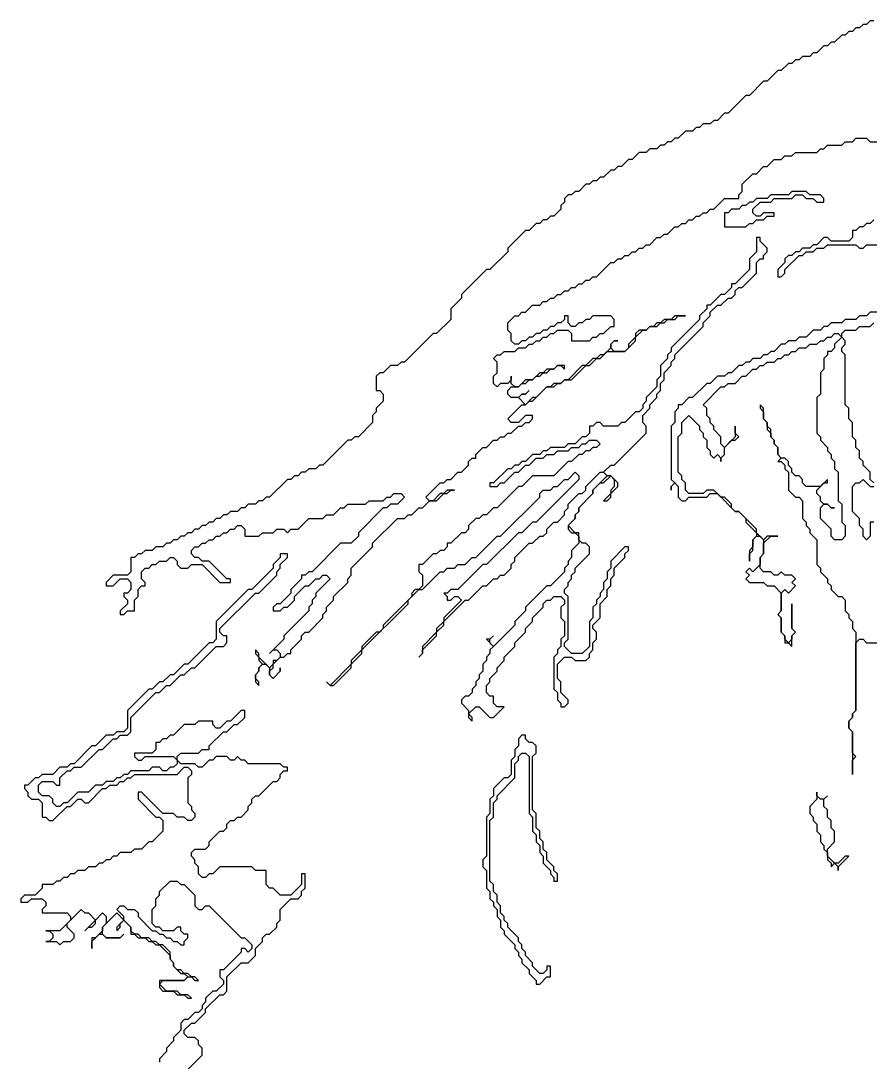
# Model space of a CAD drawing. Header units: metres. Extents: x 0 to 100, y 0 to 128.
# Drawn here: x 31.78 to 37.75, y 118.48 to 125.8 of the extents above; entities that cross this region are included whole.
import ezdxf

# ---------------------------------------------------------------- set-up
doc = ezdxf.new("R2010")
doc.units = ezdxf.units.M

msp = doc.modelspace()

# ---------------------------------------------------------------- linework, layer by layer
for points in [[(37.775, 125.8), (37.75, 125.8), (37.725, 125.775), (37.7, 125.775), (37.675, 125.75), (37.65, 125.75), (37.625, 125.725), (37.6, 125.725), (37.575, 125.7), (37.55, 125.7), (37.5, 125.65), (37.475, 125.65), (37.45, 125.625), (37.425, 125.625), (37.375, 125.575), (37.35, 125.575), (37.325, 125.55), (37.275, 125.55), (37.25, 125.525), (37.225, 125.525), (37.2, 125.5), (37.175, 125.5), (37.125, 125.45), (37.1, 125.45), (37.025, 125.375), (37, 125.375), (36.9, 125.275), (36.875, 125.275), (36.75, 125.15), (36.725, 125.15), (36.675, 125.1), (36.65, 125.1), (36.625, 125.075), (36.575, 125.075), (36.55, 125.05), (36.525, 125.05), (36.5, 125.025), (36.45, 125.025), (36.4, 124.975), (36.375, 124.975), (36.35, 124.95), (36.325, 124.95), (36.3, 124.925), (36.275, 124.925), (36.25, 124.9), (36.2, 124.9), (36.175, 124.875), (36.125, 124.875), (36.075, 124.825), (36.05, 124.825), (36, 124.775), (35.975, 124.775), (35.95, 124.75), (35.925, 124.75), (35.875, 124.7), (35.85, 124.7), (35.825, 124.675), (35.8, 124.675), (35.775, 124.65), (35.75, 124.65), (35.7, 124.6), (35.675, 124.6), (35.65, 124.575), (35.625, 124.575), (35.6, 124.55), (35.6, 124.525), (35.575, 124.5), (35.575, 124.475), (35.525, 124.425), (35.5, 124.425), (35.475, 124.4), (35.45, 124.4), (35.425, 124.375), (35.4, 124.375), (35.35, 124.325), (35.325, 124.325), (35.2, 124.2), (35.2, 124.175), (35.075, 124.05), (35.05, 124.05), (34.875, 123.875), (34.875, 123.85), (34.8, 123.775), (34.8, 123.7), (34.7, 123.6), (34.675, 123.6), (34.475, 123.4), (34.45, 123.4), (34.425, 123.375), (34.375, 123.375), (34.325, 123.325), (34.3, 123.325), (34.275, 123.3), (34.275, 123.2), (34.3, 123.2), (34.325, 123.175), (34.325, 123.125), (34.275, 123.075), (34.275, 123.05), (34.25, 123.025), (34.25, 122.975), (34.15, 122.875), (34.125, 122.875), (34.1, 122.85), (34.075, 122.85), (33.9, 122.675), (33.875, 122.675), (33.85, 122.65), (33.8, 122.65), (33.775, 122.625), (33.75, 122.625), (33.725, 122.6), (33.7, 122.6), (33.675, 122.575), (33.65, 122.575), (33.525, 122.45), (33.5, 122.45), (33.475, 122.425), (33.45, 122.425), (33.425, 122.4), (33.375, 122.4), (33.35, 122.375), (33.325, 122.375), (33.3, 122.35), (33.25, 122.35), (33.225, 122.325), (33.2, 122.325), (33.175, 122.3), (33.15, 122.3), (33.125, 122.275), (33.1, 122.275), (33.075, 122.25), (33.05, 122.25), (33.025, 122.225), (33, 122.225), (32.975, 122.2), (32.95, 122.2), (32.925, 122.175), (32.9, 122.175), (32.875, 122.15), (32.85, 122.15), (32.825, 122.125), (32.8, 122.125), (32.775, 122.1), (32.725, 122.1), (32.7, 122.075), (32.65, 122.075), (32.625, 122.05), (32.6, 122.05), (32.575, 122.025), (32.55, 122.025), (32.55, 121.925), (32.525, 121.9), (32.425, 121.9), (32.375, 121.85), (32.375, 121.825), (32.425, 121.825), (32.475, 121.875), (32.525, 121.875), (32.55, 121.85), (32.55, 121.8), (32.525, 121.775), (32.5, 121.775), (32.5, 121.75), (32.525, 121.725), (32.525, 121.7), (32.475, 121.65), (32.475, 121.625), (32.5, 121.625), (32.525, 121.65), (32.575, 121.65), (32.575, 121.725), (32.6, 121.75), (32.6, 121.8), (32.625, 121.825), (32.65, 121.825), (32.65, 121.85), (32.625, 121.875), (32.625, 121.925), (32.65, 121.95), (32.675, 121.95), (32.7, 121.975), (32.725, 121.975), (32.75, 122), (32.8, 122), (32.825, 122.025), (32.85, 122.025), (32.875, 122), (32.875, 121.975), (32.9, 121.95), (32.95, 121.95), (32.975, 121.975), (33.05, 121.975), (33.175, 121.85), (33.25, 121.85), (33.25, 121.875), (33.225, 121.875), (33.1, 122), (33.05, 122), (33.025, 122.025), (33, 122.025), (32.975, 122.05), (32.975, 122.075), (33, 122.1), (33.025, 122.1), (33.05, 122.125), (33.075, 122.125), (33.1, 122.15), (33.125, 122.15), (33.15, 122.175), (33.175, 122.175), (33.2, 122.2), (33.225, 122.2), (33.25, 122.225), (33.275, 122.225), (33.3, 122.25), (33.325, 122.25), (33.35, 122.225), (33.35, 122.175), (33.45, 122.175), (33.475, 122.2), (33.55, 122.2), (33.575, 122.225), (33.625, 122.225), (33.65, 122.2), (33.675, 122.225), (33.725, 122.225), (33.8, 122.3), (33.9, 122.3), (33.925, 122.325), (33.975, 122.325), (34.025, 122.375), (34.05, 122.375), (34.075, 122.4), (34.2, 122.4), (34.225, 122.425), (34.325, 122.425), (34.35, 122.45), (34.375, 122.45), (34.4, 122.475), (34.45, 122.475), (34.475, 122.45), (34.425, 122.4), (34.375, 122.4), (34.35, 122.375), (34.325, 122.375), (34.15, 122.2), (34.15, 122.175), (34.1, 122.125), (34.025, 122.125), (33.825, 121.925), (33.8, 121.925), (33.775, 121.9), (33.75, 121.9), (33.75, 121.875), (33.675, 121.8), (33.675, 121.775), (33.6, 121.7), (33.575, 121.7), (33.55, 121.675), (33.55, 121.65), (33.6, 121.65), (33.625, 121.675), (33.65, 121.675), (33.7, 121.725), (33.7, 121.75), (33.775, 121.825), (33.8, 121.825), (33.85, 121.875), (33.875, 121.875), (33.9, 121.9), (33.925, 121.9), (33.95, 121.875), (33.85, 121.775), (33.85, 121.75), (33.825, 121.725), (33.825, 121.7), (33.8, 121.675), (33.8, 121.65), (33.625, 121.475), (33.625, 121.45), (33.525, 121.35), (33.55, 121.375), (33.575, 121.375), (33.6, 121.35), (33.6, 121.325), (33.575, 121.3), (33.55, 121.3), (33.55, 121.275), (33.525, 121.25), (33.45, 121.325), (33.45, 121.35), (33.425, 121.375), (33.425, 121.35), (33.45, 121.325), (33.45, 121.3), (33.475, 121.275), (33.45, 121.25), (33.45, 121.225), (33.425, 121.2), (33.425, 121.15), (33.45, 121.125), (33.45, 121.15), (33.425, 121.175), (33.425, 121.2), (33.45, 121.225), (33.45, 121.25), (33.475, 121.275), (33.5, 121.275), (33.525, 121.25), (33.525, 121.2), (33.55, 121.175), (33.6, 121.225), (33.6, 121.25), (33.6, 121.225), (33.55, 121.175), (33.525, 121.2), (33.525, 121.225), (33.55, 121.25), (33.55, 121.275), (33.6, 121.325), (33.625, 121.325), (33.65, 121.35), (33.675, 121.35), (33.675, 121.375), (33.75, 121.45), (33.75, 121.475), (33.775, 121.5), (33.8, 121.5), (33.9, 121.6), (33.9, 121.625), (33.925, 121.65), (33.925, 121.675), (33.975, 121.725), (33.975, 121.75), (34.075, 121.85), (34.075, 121.875), (34.1, 121.9), (34.1, 121.95), (34.25, 122.1), (34.25, 122.125), (34.425, 122.3), (34.475, 122.3), (34.5, 122.325), (34.525, 122.325), (34.575, 122.375), (34.6, 122.375), (34.65, 122.425), (34.7, 122.425), (34.75, 122.475), (34.775, 122.475), (34.8, 122.5), (34.825, 122.5), (34.775, 122.5), (34.75, 122.475), (34.725, 122.475), (34.675, 122.425), (34.65, 122.425), (34.625, 122.45), (34.725, 122.55), (34.75, 122.55), (34.775, 122.575), (34.8, 122.575), (34.85, 122.625), (34.875, 122.625), (34.925, 122.675), (34.925, 122.7), (34.95, 122.725), (34.975, 122.725), (34.975, 122.75), (35.025, 122.8), (35.05, 122.8), (35.1, 122.85), (35.125, 122.85), (35.15, 122.875), (35.175, 122.875), (35.2, 122.9), (35.225, 122.9), (35.275, 122.95), (35.3, 122.95), (35.325, 122.975), (35.35, 122.975), (35.375, 123), (35.375, 123.025), (35.325, 123.025), (35.275, 122.975), (35.225, 122.975), (35.2, 123), (35.3, 123.1), (35.325, 123.1), (35.35, 123.125), (35.375, 123.125), (35.475, 123.225), (35.525, 123.225), (35.55, 123.25), (35.575, 123.25), (35.6, 123.275), (35.65, 123.275), (35.75, 123.375), (35.775, 123.375), (35.825, 123.425), (35.85, 123.425), (35.9, 123.475), (36.025, 123.475), (36.1, 123.55), (36.1, 123.575), (36.15, 123.625), (36.175, 123.625), (36.2, 123.65), (36.25, 123.65), (36.275, 123.675), (36.3, 123.675), (36.325, 123.7), (36.375, 123.7), (36.4, 123.725), (36.45, 123.725), (36.375, 123.725), (36.35, 123.7), (36.3, 123.7), (36.275, 123.675), (36.25, 123.675), (36.225, 123.65), (36.2, 123.65), (36.175, 123.625), (36.125, 123.625), (36.1, 123.6), (36.1, 123.575), (36.05, 123.525), (36.05, 123.5), (36.025, 123.475), (35.95, 123.475), (35.925, 123.5), (35.925, 123.525), (35.95, 123.55), (35.975, 123.55), (35.95, 123.55), (35.925, 123.525), (35.925, 123.5), (35.875, 123.45), (35.85, 123.45), (35.825, 123.425), (35.8, 123.425), (35.75, 123.375), (35.725, 123.375), (35.625, 123.275), (35.6, 123.275), (35.575, 123.25), (35.525, 123.25), (35.5, 123.225), (35.475, 123.225), (35.4, 123.15), (35.375, 123.15), (35.325, 123.1), (35.275, 123.15), (35.3, 123.175), (35.325, 123.175), (35.35, 123.2), (35.325, 123.175), (35.3, 123.175), (35.275, 123.15), (35.225, 123.15), (35.2, 123.175), (35.2, 123.2), (35.225, 123.225), (35.275, 123.225), (35.3, 123.25), (35.325, 123.25), (35.35, 123.275), (35.375, 123.275), (35.4, 123.3), (35.425, 123.3), (35.45, 123.325), (35.475, 123.325), (35.5, 123.35), (35.525, 123.35), (35.55, 123.375), (35.575, 123.375), (35.6, 123.35), (35.6, 123.375), (35.55, 123.375), (35.525, 123.35), (35.475, 123.35), (35.45, 123.325), (35.425, 123.325), (35.375, 123.275), (35.325, 123.275), (35.275, 123.225), (35.25, 123.225), (35.225, 123.25), (35.225, 123.3), (35.225, 123.275), (35.2, 123.25), (35.15, 123.25), (35.125, 123.225), (35.1, 123.25), (35.1, 123.3), (35.125, 123.325), (35.125, 123.4), (35.1, 123.425), (35.125, 123.45), (35.15, 123.45), (35.175, 123.475), (35.25, 123.475), (35.275, 123.5), (35.325, 123.5), (35.35, 123.525), (35.375, 123.525), (35.4, 123.55), (35.425, 123.55), (35.45, 123.575), (35.475, 123.575), (35.5, 123.6), (35.525, 123.6), (35.55, 123.625), (35.625, 123.625), (35.65, 123.6), (35.65, 123.55), (35.775, 123.55), (35.8, 123.575), (35.825, 123.575), (35.85, 123.6), (35.875, 123.6), (35.925, 123.65), (35.95, 123.65), (35.95, 123.7), (35.925, 123.725), (35.8, 123.725), (35.775, 123.7), (35.75, 123.7), (35.725, 123.675), (35.7, 123.675), (35.675, 123.65), (35.65, 123.65), (35.625, 123.675), (35.625, 123.725), (35.6, 123.725), (35.6, 123.7), (35.575, 123.675), (35.55, 123.675), (35.525, 123.65), (35.5, 123.65), (35.475, 123.625), (35.45, 123.625), (35.425, 123.6), (35.4, 123.6), (35.375, 123.575), (35.35, 123.575), (35.325, 123.55), (35.3, 123.55), (35.275, 123.525), (35.25, 123.525), (35.225, 123.55), (35.225, 123.6), (35.2, 123.625), (35.2, 123.675), (35.25, 123.725), (35.275, 123.725), (35.3, 123.75), (35.325, 123.75), (35.375, 123.8), (35.425, 123.8), (35.45, 123.825), (35.475, 123.825), (35.5, 123.85), (35.525, 123.85), (35.55, 123.875), (35.575, 123.875), (35.6, 123.9), (35.625, 123.9), (35.65, 123.925), (35.675, 123.925), (35.7, 123.95), (35.725, 123.95), (35.75, 123.975), (35.775, 123.975), (35.8, 124), (35.825, 124), (35.925, 124.1), (35.95, 124.1), (35.975, 124.125), (36, 124.125), (36.025, 124.15), (36.05, 124.15), (36.075, 124.175), (36.1, 124.175), (36.125, 124.2), (36.15, 124.2), (36.175, 124.225), (36.2, 124.225), (36.25, 124.275), (36.275, 124.275), (36.3, 124.3), (36.325, 124.3), (36.375, 124.35), (36.4, 124.35), (36.425, 124.375), (36.45, 124.375), (36.475, 124.4), (36.5, 124.4), (36.525, 124.425), (36.55, 124.425), (36.575, 124.45), (36.6, 124.45), (36.625, 124.475), (36.65, 124.475), (36.725, 124.55), (36.825, 124.55), (36.825, 124.575), (36.85, 124.6), (36.85, 124.65), (36.925, 124.725), (36.95, 124.725), (37, 124.775), (37.025, 124.775), (37.075, 124.825), (37.125, 124.825), (37.15, 124.85), (37.2, 124.85), (37.225, 124.875), (37.375, 124.875), (37.4, 124.9), (37.425, 124.9), (37.45, 124.925), (37.55, 124.925), (37.575, 124.95), (37.625, 124.95), (37.65, 124.975), (37.725, 124.975), (37.75, 124.95), (37.825, 124.95)], [(37.775, 124.4), (37.75, 124.375), (37.725, 124.375), (37.7, 124.35), (37.675, 124.35), (37.65, 124.325), (37.625, 124.325), (37.625, 124.275), (37.6, 124.25), (37.475, 124.25), (37.45, 124.275), (37.425, 124.275), (37.375, 124.225), (37.35, 124.225), (37.325, 124.2), (37.275, 124.2), (37.25, 124.175), (37.225, 124.175), (37.2, 124.15), (37.175, 124.15), (37.15, 124.125), (37.15, 124.1), (37.1, 124.05), (37.1, 124), (37.125, 124), (37.15, 124.025), (37.15, 124.05), (37.25, 124.15), (37.275, 124.15), (37.3, 124.175), (37.35, 124.175), (37.375, 124.2), (37.425, 124.2), (37.45, 124.225), (37.65, 124.225), (37.675, 124.2), (37.7, 124.2), (37.725, 124.225), (37.875, 124.225)], [(37.925, 123.75), (37.75, 123.75), (37.725, 123.725), (37.675, 123.725), (37.65, 123.7), (37.575, 123.7), (37.55, 123.675), (37.475, 123.675), (37.45, 123.65), (37.425, 123.65), (37.4, 123.625), (37.35, 123.625), (37.3, 123.575), (37.25, 123.575), (37.225, 123.55), (37.175, 123.55), (37.15, 123.525), (37.125, 123.525), (37.075, 123.475), (37.05, 123.475), (37.025, 123.45), (37, 123.45), (36.975, 123.425), (36.925, 123.425), (36.9, 123.4), (36.875, 123.4), (36.85, 123.375), (36.825, 123.375), (36.775, 123.325), (36.75, 123.325), (36.725, 123.3), (36.675, 123.3), (36.625, 123.25), (36.6, 123.25), (36.5, 123.15), (36.475, 123.15), (36.425, 123.1), (36.4, 123.1), (36.4, 123.075), (36.375, 123.05), (36.375, 122.975), (36.35, 122.95), (36.35, 122.575), (36.375, 122.55), (36.35, 122.525), (36.35, 122.5), (36.35, 122.525), (36.375, 122.55), (36.4, 122.525), (36.4, 122.45), (36.425, 122.425), (36.45, 122.425), (36.475, 122.45), (36.6, 122.45), (36.625, 122.475), (36.675, 122.475), (36.8, 122.35), (36.825, 122.35), (36.875, 122.3), (36.875, 122.275), (36.95, 122.2), (36.95, 122.175), (36.925, 122.15), (36.925, 122.1), (36.9, 122.075), (36.9, 122), (36.9, 122.05), (36.925, 122.075), (36.925, 122.15), (36.95, 122.175), (36.975, 122.175), (37, 122.15), (37, 122.05), (36.975, 122.025), (36.975, 121.975), (36.925, 121.925), (36.9, 121.95), (36.875, 121.925), (36.9, 121.9), (36.875, 121.875), (36.9, 121.85), (37, 121.85), (37.025, 121.825), (37.075, 121.825), (37.125, 121.775), (37.125, 121.65), (37.1, 121.625), (37.125, 121.6), (37.125, 121.5), (37.15, 121.475), (37.15, 121.425), (37.175, 121.425), (37.2, 121.4), (37.2, 121.475), (37.225, 121.5), (37.2, 121.525), (37.2, 121.7), (37.2, 121.525), (37.225, 121.5), (37.2, 121.475), (37.2, 121.45), (37.175, 121.425), (37.15, 121.45), (37.15, 121.475), (37.125, 121.5), (37.125, 121.6), (37.1, 121.625), (37.125, 121.65), (37.125, 121.775), (37.15, 121.8), (37.175, 121.775), (37.225, 121.825), (37.2, 121.85), (37.225, 121.875), (37.2, 121.9), (37.15, 121.9), (37.125, 121.925), (37.1, 121.9), (37.075, 121.9), (37.05, 121.925), (37, 121.925), (36.975, 121.95), (36.975, 122.025), (37, 122.05), (37, 122.125), (37.05, 122.175), (37.1, 122.175), (37.025, 122.175), (37, 122.15), (36.95, 122.2), (36.95, 122.225), (36.825, 122.35), (36.8, 122.35), (36.775, 122.375), (36.775, 122.4), (36.725, 122.45), (36.7, 122.45), (36.65, 122.5), (36.6, 122.5), (36.575, 122.475), (36.475, 122.475), (36.45, 122.5), (36.45, 122.55), (36.425, 122.575), (36.425, 122.6), (36.4, 122.625), (36.4, 122.875), (36.425, 122.9), (36.425, 122.975), (36.475, 123.025), (36.55, 122.95), (36.55, 122.925), (36.575, 122.9), (36.575, 122.875), (36.6, 122.85), (36.6, 122.8), (36.625, 122.775), (36.625, 122.75), (36.65, 122.725), (36.675, 122.75), (36.7, 122.725), (36.7, 122.7), (36.7, 122.725), (36.725, 122.75), (36.725, 122.8), (36.775, 122.85), (36.8, 122.85), (36.825, 122.875), (36.8, 122.9), (36.8, 122.95), (36.8, 122.875), (36.725, 122.8), (36.7, 122.825), (36.7, 122.875), (36.65, 122.925), (36.65, 122.95), (36.625, 122.975), (36.625, 123), (36.6, 123.025), (36.6, 123.075), (36.575, 123.1), (36.7, 123.225), (36.725, 123.225), (36.75, 123.25), (36.8, 123.25), (36.85, 123.3), (36.875, 123.3), (36.925, 123.35), (36.95, 123.35), (36.975, 123.375), (37, 123.375), (37.025, 123.4), (37.075, 123.4), (37.1, 123.425), (37.125, 123.425), (37.15, 123.45), (37.175, 123.45), (37.2, 123.475), (37.225, 123.475), (37.25, 123.5), (37.3, 123.5), (37.325, 123.525), (37.375, 123.525), (37.4, 123.55), (37.425, 123.55), (37.45, 123.575), (37.475, 123.575), (37.5, 123.6), (37.525, 123.6), (37.55, 123.575), (37.5, 123.525), (37.5, 123.5), (37.475, 123.475), (37.45, 123.475), (37.45, 123.45), (37.425, 123.425), (37.425, 123.35), (37.4, 123.325), (37.4, 123.175), (37.375, 123.15), (37.375, 122.9), (37.4, 122.875), (37.4, 122.85), (37.45, 122.8), (37.45, 122.775), (37.475, 122.75), (37.475, 122.725), (37.5, 122.7), (37.5, 122.65), (37.525, 122.625), (37.525, 122.425), (37.55, 122.4), (37.55, 122.275), (37.575, 122.25), (37.575, 122.175), (37.55, 122.15), (37.5, 122.15), (37.475, 122.175), (37.475, 122.225), (37.4, 122.3), (37.4, 122.375), (37.425, 122.4), (37.45, 122.4), (37.475, 122.375), (37.5, 122.375), (37.475, 122.375), (37.45, 122.4), (37.425, 122.4), (37.4, 122.425), (37.4, 122.45), (37.375, 122.475), (37.375, 122.5), (37.425, 122.55), (37.45, 122.55), (37.45, 122.575), (37.4, 122.525), (37.3, 122.525), (37.275, 122.55), (37.275, 122.575), (37.25, 122.6), (37.225, 122.6), (37.2, 122.625), (37.2, 122.65), (37.175, 122.675), (37.175, 122.7), (37.15, 122.725), (37.125, 122.725), (37.1, 122.75), (37.1, 122.8), (37.075, 122.825), (37.075, 122.85), (37.05, 122.875), (37.05, 122.925), (37.025, 122.95), (37.025, 122.975), (37, 123), (37, 123.075), (36.975, 123.1), (36.975, 123.075), (37, 123.05), (37, 123), (37.025, 122.975), (37.025, 122.925), (37.05, 122.9), (37.05, 122.875), (37.075, 122.85), (37.075, 122.825), (37.1, 122.8), (37.1, 122.75), (37.125, 122.725), (37.1, 122.7), (37.125, 122.7), (37.15, 122.675), (37.15, 122.65), (37.175, 122.625), (37.175, 122.5), (37.225, 122.45), (37.25, 122.45), (37.275, 122.425), (37.275, 122.3), (37.3, 122.275), (37.3, 122.25), (37.325, 122.225), (37.325, 122.2), (37.375, 122.15), (37.375, 121.975), (37.4, 121.95), (37.4, 121.925), (37.45, 121.875), (37.45, 121.85), (37.475, 121.825), (37.475, 121.8), (37.525, 121.75), (37.55, 121.75), (37.575, 121.725), (37.575, 121.65), (37.6, 121.625), (37.6, 121.6), (37.625, 121.575), (37.625, 121.525), (37.65, 121.5), (37.65, 120.95), (37.625, 120.925), (37.625, 120.9), (37.6, 120.875), (37.6, 120.825), (37.625, 120.8), (37.625, 120.5), (37.625, 120.6), (37.65, 120.625), (37.625, 120.65), (37.625, 120.8), (37.6, 120.825), (37.6, 120.875), (37.625, 120.9), (37.625, 120.925), (37.65, 120.95), (37.65, 121.425), (37.675, 121.45), (37.7, 121.45), (37.725, 121.425), (37.875, 121.425)], [(37.775, 122.55), (37.75, 122.575), (37.75, 122.625), (37.7, 122.675), (37.7, 122.7), (37.675, 122.725), (37.675, 122.775), (37.65, 122.8), (37.65, 122.85), (37.625, 122.875), (37.625, 122.975), (37.6, 123), (37.6, 123.075), (37.575, 123.1), (37.575, 123.45), (37.55, 123.475), (37.55, 123.5), (37.575, 123.525), (37.575, 123.55), (37.55, 123.575), (37.55, 123.6), (37.575, 123.625), (37.65, 123.625), (37.675, 123.65), (37.75, 123.65), (37.775, 123.675)], [(37.775, 122.275), (37.75, 122.275), (37.75, 122.175), (37.725, 122.15), (37.7, 122.175), (37.7, 122.225), (37.675, 122.25), (37.675, 122.3), (37.625, 122.35), (37.625, 122.525), (37.65, 122.55), (37.675, 122.55), (37.7, 122.575), (37.75, 122.525), (37.775, 122.525)], [(32.95, 118.425), (33.05, 118.525), (33.05, 118.575), (33.025, 118.6), (33.025, 118.625), (33, 118.65), (32.95, 118.65), (32.925, 118.675), (32.925, 118.7), (32.975, 118.75), (33, 118.75), (33.075, 118.825), (33.075, 118.85), (33.175, 118.95), (33.2, 118.95), (33.225, 118.975), (33.225, 119.075), (33.325, 119.175), (33.375, 119.175), (33.425, 119.225), (33.425, 119.275), (33.475, 119.325), (33.475, 119.35), (33.5, 119.375), (33.525, 119.375), (33.575, 119.425), (33.575, 119.45), (33.6, 119.475), (33.6, 119.55), (33.675, 119.625), (33.725, 119.625), (33.75, 119.65), (33.75, 119.675), (33.775, 119.7), (33.775, 119.8), (33.75, 119.8), (33.75, 119.725), (33.675, 119.65), (33.6, 119.65), (33.55, 119.7), (33.525, 119.7), (33.5, 119.725), (33.5, 119.825), (33.425, 119.825), (33.4, 119.85), (33.175, 119.85), (33.125, 119.8), (33.1, 119.8), (33.075, 119.775), (33.05, 119.775), (33.025, 119.8), (33.025, 119.85), (33, 119.875), (33, 119.9), (32.975, 119.925), (32.975, 119.95), (33, 119.975), (33.075, 119.975), (33.1, 120), (33.1, 120.025), (33.175, 120.1), (33.2, 120.1), (33.225, 120.125), (33.225, 120.15), (33.25, 120.175), (33.275, 120.175), (33.3, 120.2), (33.325, 120.2), (33.375, 120.25), (33.375, 120.275), (33.4, 120.3), (33.4, 120.325), (33.425, 120.35), (33.45, 120.35), (33.55, 120.45), (33.575, 120.45), (33.6, 120.475), (33.6, 120.5), (33.625, 120.525), (33.65, 120.525), (33.65, 120.55), (33.625, 120.55), (33.6, 120.575), (33.375, 120.575), (33.35, 120.6), (33.325, 120.6), (33.3, 120.625), (33.275, 120.6), (33.25, 120.6), (33.225, 120.625), (33.15, 120.625), (33.125, 120.6), (33.1, 120.6), (33.05, 120.55), (33.025, 120.55), (33, 120.575), (32.9, 120.575), (32.875, 120.6), (32.875, 120.625), (32.9, 120.65), (33.025, 120.65), (33.05, 120.675), (33.1, 120.675), (33.1, 120.7), (33.2, 120.8), (33.225, 120.8), (33.275, 120.85), (33.3, 120.85), (33.35, 120.9), (33.35, 120.95), (33.325, 120.95), (33.25, 120.875), (33.225, 120.875), (33.175, 120.825), (33.15, 120.825), (33.125, 120.85), (33.125, 120.875), (33.025, 120.875), (33, 120.85), (32.925, 120.85), (32.85, 120.775), (32.825, 120.775), (32.8, 120.75), (32.775, 120.75), (32.75, 120.725), (32.725, 120.725), (32.725, 120.675), (32.7, 120.65), (32.575, 120.65), (32.575, 120.625), (32.6, 120.6), (32.625, 120.6), (32.65, 120.625), (32.85, 120.625), (32.875, 120.6), (32.875, 120.575), (32.85, 120.55), (32.825, 120.55), (32.8, 120.525), (32.775, 120.525), (32.75, 120.55), (32.7, 120.55), (32.675, 120.525), (32.55, 120.525), (32.525, 120.5), (32.5, 120.5), (32.475, 120.475), (32.45, 120.475), (32.425, 120.45), (32.375, 120.45), (32.35, 120.425), (32.3, 120.425), (32.25, 120.375), (32.175, 120.375), (32.1, 120.3), (32.075, 120.3), (32.05, 120.275), (32.025, 120.275), (32, 120.3), (32, 120.325), (31.975, 120.35), (31.925, 120.35), (31.9, 120.375), (31.9, 120.425), (31.925, 120.45), (32, 120.45), (32.025, 120.425), (32.05, 120.425), (32.05, 120.475), (32.1, 120.525), (32.125, 120.525), (32.15, 120.55), (32.2, 120.55), (32.325, 120.675), (32.35, 120.675), (32.425, 120.75), (32.45, 120.75), (32.475, 120.775), (32.525, 120.775), (32.55, 120.8), (32.55, 120.9), (32.725, 121.075), (32.75, 121.075), (32.8, 121.125), (32.825, 121.125), (32.9, 121.2), (32.925, 121.2), (32.975, 121.25), (33, 121.25), (33.15, 121.4), (33.2, 121.4), (33.225, 121.425), (33.225, 121.475), (33.2, 121.475), (33.175, 121.5), (33.175, 121.525), (33.425, 121.775), (33.45, 121.775), (33.575, 121.9), (33.575, 121.925), (33.6, 121.95), (33.6, 121.975), (33.65, 122.025), (33.65, 122.05), (33.6, 122.05), (33.6, 122.025), (33.55, 121.975), (33.55, 121.95), (33.4, 121.8), (33.375, 121.8), (33.15, 121.575), (33.15, 121.45), (33.125, 121.425), (33.1, 121.425), (32.95, 121.275), (32.925, 121.275), (32.85, 121.2), (32.825, 121.2), (32.775, 121.15), (32.75, 121.15), (32.7, 121.1), (32.675, 121.1), (32.525, 120.95), (32.525, 120.825), (32.5, 120.8), (32.45, 120.8), (32.425, 120.775), (32.375, 120.775), (32.3, 120.7), (32.275, 120.7), (32.15, 120.575), (32.125, 120.575), (32.1, 120.55), (32.05, 120.55), (32, 120.5), (31.925, 120.5), (31.9, 120.475), (31.875, 120.475), (31.825, 120.425), (31.8, 120.425), (31.8, 120.4), (31.825, 120.375), (31.825, 120.35), (31.85, 120.325), (31.9, 120.325), (31.925, 120.3), (31.925, 120.2), (31.95, 120.2), (31.975, 120.175), (32, 120.175), (32.1, 120.275), (32.125, 120.275), (32.175, 120.325), (32.2, 120.325), (32.225, 120.3), (32.25, 120.3), (32.35, 120.4), (32.375, 120.4), (32.4, 120.425), (32.45, 120.425), (32.475, 120.45), (32.5, 120.45), (32.525, 120.475), (32.55, 120.475), (32.575, 120.5), (32.875, 120.5), (32.925, 120.55), (32.95, 120.55), (32.975, 120.525), (32.975, 120.5), (32.95, 120.475), (32.95, 120.3), (32.975, 120.275), (32.975, 120.25), (33, 120.225), (33, 120.2), (32.975, 120.175), (32.95, 120.175), (32.925, 120.2), (32.875, 120.2), (32.85, 120.225), (32.775, 120.225), (32.625, 120.375), (32.6, 120.375), (32.6, 120.325), (32.725, 120.2), (32.75, 120.2), (32.775, 120.175), (32.775, 120.1), (32.7, 120.025), (32.675, 120.025), (32.625, 119.975), (32.575, 119.975), (32.55, 119.95), (32.475, 119.95), (32.45, 119.925), (32.425, 119.925), (32.4, 119.9), (32.375, 119.9), (32.35, 119.875), (32.325, 119.875), (32.3, 119.85), (32.25, 119.85), (32.225, 119.825), (32.175, 119.825), (32.15, 119.8), (32.125, 119.8), (32.1, 119.775), (32.075, 119.775), (32.05, 119.75), (32.025, 119.75), (32, 119.725), (31.925, 119.725), (31.925, 119.7), (31.875, 119.65), (31.8, 119.65), (31.775, 119.625), (31.775, 119.6), (31.825, 119.6), (31.85, 119.625), (31.925, 119.625), (31.95, 119.6), (31.95, 119.575), (31.925, 119.55), (31.925, 119.525), (32.1, 119.525), (32.125, 119.5), (32.125, 119.475), (32.05, 119.4), (31.95, 119.4), (31.975, 119.4), (32, 119.375), (32, 119.35), (31.975, 119.325), (31.95, 119.325), (32.025, 119.325), (32.05, 119.3), (32.075, 119.325), (32.125, 119.325), (32.15, 119.35), (32.15, 119.375), (32.1, 119.425), (32.1, 119.45), (32.2, 119.55), (32.225, 119.525), (32.25, 119.525), (32.3, 119.475), (32.225, 119.4), (32.25, 119.425), (32.275, 119.425), (32.3, 119.45), (32.3, 119.475), (32.35, 119.525), (32.375, 119.5), (32.375, 119.45), (32.35, 119.425), (32.35, 119.4), (32.3, 119.35), (32.275, 119.35), (32.275, 119.275), (32.275, 119.325), (32.325, 119.375), (32.35, 119.375), (32.375, 119.35), (32.475, 119.35), (32.5, 119.375), (32.475, 119.35), (32.375, 119.35), (32.35, 119.375), (32.35, 119.425), (32.45, 119.525), (32.5, 119.475), (32.45, 119.425), (32.45, 119.4), (32.475, 119.425), (32.475, 119.45), (32.5, 119.475), (32.55, 119.425), (32.55, 119.375), (32.575, 119.375), (32.6, 119.35), (32.65, 119.35), (32.675, 119.325), (32.7, 119.325), (32.725, 119.3), (32.75, 119.3), (32.825, 119.225), (32.825, 119.2), (32.85, 119.175), (32.85, 119.15), (32.9, 119.1), (32.925, 119.1), (32.95, 119.075), (32.925, 119.05), (32.75, 119.05), (32.75, 119), (32.775, 118.975), (32.85, 118.975), (32.875, 118.95), (32.925, 118.95), (32.95, 118.925), (32.975, 118.925), (32.95, 118.95), (32.9, 118.95), (32.875, 118.975), (32.8, 118.975), (32.75, 119.025), (32.775, 119.05), (32.925, 119.05), (32.95, 119.075), (32.975, 119.075), (33, 119.05), (33.025, 119.05), (33, 119.075), (32.975, 119.075), (32.95, 119.1), (32.925, 119.1), (32.9, 119.125), (32.875, 119.125), (32.85, 119.15), (32.85, 119.175), (32.825, 119.2), (32.825, 119.25), (32.775, 119.3), (32.75, 119.3), (32.725, 119.325), (32.7, 119.325), (32.675, 119.35), (32.625, 119.35), (32.6, 119.375), (32.575, 119.375), (32.55, 119.4), (32.55, 119.425), (32.5, 119.475), (32.5, 119.5), (32.45, 119.55), (32.475, 119.575), (32.5, 119.575), (32.525, 119.55), (32.575, 119.55), (32.6, 119.525), (32.6, 119.5), (32.7, 119.4), (32.725, 119.4), (32.75, 119.375), (32.775, 119.375), (32.8, 119.35), (32.825, 119.35), (32.85, 119.325), (32.875, 119.325), (32.9, 119.3), (32.925, 119.3), (32.925, 119.325), (32.95, 119.35), (32.95, 119.375), (32.925, 119.375), (32.9, 119.4), (32.9, 119.425), (32.875, 119.425), (32.85, 119.4), (32.775, 119.4), (32.75, 119.425), (32.725, 119.425), (32.7, 119.45), (32.7, 119.55), (32.725, 119.575), (32.725, 119.625), (32.75, 119.65), (32.75, 119.675), (32.825, 119.75), (32.875, 119.75), (32.9, 119.725), (32.925, 119.725), (33, 119.65), (33, 119.575), (33.025, 119.55), (33.05, 119.55), (33.075, 119.575), (33.1, 119.575), (33.325, 119.35), (33.35, 119.35), (33.4, 119.3), (33.4, 119.275), (33.375, 119.25), (33.35, 119.275), (33.325, 119.275), (33.325, 119.25), (33.2, 119.125), (33.175, 119.125), (33.175, 119.075), (33.2, 119.05), (33.2, 119.025), (33.15, 118.975), (33.125, 118.975), (33.075, 118.925), (33.075, 118.9), (33.05, 118.875), (33.05, 118.85), (33.025, 118.825), (33, 118.825), (32.95, 118.775), (32.925, 118.775), (32.9, 118.75), (32.9, 118.7), (32.85, 118.65), (32.85, 118.625), (32.8, 118.575), (32.8, 118.55), (32.75, 118.5), (32.75, 118.475)]]:
    msp.add_lwpolyline(points)
for points in [[(37.2, 124.6), (37.175, 124.575), (37.05, 124.575), (37.025, 124.55), (36.95, 124.55), (36.925, 124.525), (36.9, 124.525), (36.875, 124.5), (36.85, 124.5), (36.825, 124.475), (36.775, 124.475), (36.75, 124.45), (36.725, 124.45), (36.725, 124.35), (36.875, 124.35), (36.9, 124.375), (36.925, 124.375), (36.95, 124.4), (37, 124.4), (37.025, 124.425), (37.075, 124.425), (37.075, 124.45), (37, 124.45), (36.975, 124.425), (36.95, 124.425), (36.925, 124.45), (36.925, 124.475), (36.975, 124.525), (37.05, 124.525), (37.075, 124.55), (37.2, 124.55), (37.225, 124.575), (37.275, 124.575), (37.3, 124.55), (37.35, 124.55), (37.375, 124.525), (37.425, 124.525), (37.425, 124.55), (37.4, 124.575), (37.325, 124.575), (37.3, 124.6)], [(36.95, 124.275), (36.95, 124.175), (36.9, 124.125), (36.9, 124.05), (36.8, 123.95), (36.775, 123.95), (36.775, 123.925), (36.725, 123.875), (36.7, 123.875), (36.625, 123.8), (36.6, 123.8), (36.6, 123.775), (36.55, 123.725), (36.55, 123.7), (36.35, 123.5), (36.35, 123.475), (36.325, 123.45), (36.325, 123.425), (36.275, 123.375), (36.275, 123.3), (36.25, 123.275), (36.25, 123.225), (36.175, 123.15), (36.175, 123.125), (36.15, 123.1), (36.15, 123.075), (36.125, 123.05), (36.1, 123.05), (36.025, 122.975), (36, 122.975), (35.975, 122.95), (35.875, 122.95), (35.85, 122.975), (35.825, 122.975), (35.8, 122.95), (35.775, 122.95), (35.775, 122.9), (35.75, 122.875), (35.725, 122.875), (35.675, 122.825), (35.625, 122.825), (35.6, 122.8), (35.5, 122.8), (35.475, 122.775), (35.45, 122.775), (35.425, 122.75), (35.375, 122.75), (35.325, 122.7), (35.3, 122.7), (35.275, 122.675), (35.25, 122.675), (35.225, 122.65), (35.2, 122.65), (35.1, 122.55), (35.075, 122.55), (35.075, 122.525), (35.125, 122.525), (35.15, 122.55), (35.175, 122.55), (35.25, 122.625), (35.275, 122.625), (35.325, 122.675), (35.35, 122.675), (35.4, 122.725), (35.45, 122.725), (35.475, 122.75), (35.525, 122.75), (35.55, 122.775), (35.625, 122.775), (35.65, 122.8), (35.7, 122.8), (35.725, 122.825), (35.75, 122.825), (35.775, 122.85), (35.825, 122.85), (35.85, 122.825), (35.825, 122.8), (35.8, 122.8), (35.775, 122.775), (35.75, 122.775), (35.725, 122.75), (35.7, 122.75), (35.65, 122.7), (35.625, 122.7), (35.525, 122.6), (35.375, 122.6), (35.3, 122.525), (35.275, 122.525), (35.125, 122.375), (35.1, 122.375), (35.05, 122.325), (35.025, 122.325), (35, 122.3), (34.975, 122.3), (34.925, 122.25), (34.925, 122.225), (34.9, 122.2), (34.875, 122.2), (34.8, 122.125), (34.775, 122.125), (34.775, 122.1), (34.75, 122.075), (34.725, 122.075), (34.7, 122.05), (34.675, 122.05), (34.6, 121.975), (34.575, 121.975), (34.575, 121.925), (34.6, 121.9), (34.6, 121.825), (34.575, 121.8), (34.55, 121.8), (34.525, 121.775), (34.525, 121.75), (34.325, 121.55), (34.325, 121.525), (34.3, 121.5), (34.275, 121.5), (34.175, 121.4), (34.175, 121.375), (34.1, 121.3), (34.1, 121.275), (33.95, 121.125), (33.925, 121.15), (33.95, 121.125), (33.975, 121.125), (34.1, 121.25), (34.1, 121.275), (34.175, 121.35), (34.175, 121.375), (34.5, 121.7), (34.5, 121.725), (34.575, 121.8), (34.6, 121.8), (34.725, 121.925), (34.75, 121.925), (34.775, 121.95), (34.825, 121.95), (34.85, 121.975), (34.9, 121.975), (34.95, 122.025), (34.975, 122.025), (35.125, 122.175), (35.15, 122.175), (35.425, 122.45), (35.425, 122.475), (35.45, 122.5), (35.5, 122.5), (35.525, 122.525), (35.55, 122.525), (35.6, 122.575), (35.625, 122.575), (35.675, 122.625), (35.7, 122.6), (35.7, 122.575), (35.4, 122.275), (35.375, 122.275), (35.3, 122.2), (35.275, 122.2), (35.05, 121.975), (35.025, 121.975), (34.85, 121.8), (34.8, 121.8), (34.775, 121.775), (34.75, 121.775), (34.775, 121.75), (34.775, 121.725), (34.8, 121.725), (34.825, 121.75), (34.85, 121.75), (34.875, 121.725), (34.75, 121.6), (34.75, 121.575), (34.7, 121.525), (34.7, 121.5), (34.6, 121.4), (34.6, 121.35), (34.575, 121.325), (34.6, 121.35), (34.6, 121.375), (34.7, 121.475), (34.7, 121.5), (34.75, 121.55), (34.75, 121.575), (34.9, 121.725), (34.925, 121.725), (35.025, 121.825), (35.05, 121.825), (35.1, 121.875), (35.125, 121.875), (35.15, 121.9), (35.175, 121.9), (35.225, 121.95), (35.225, 121.975), (35.25, 122), (35.25, 122.025), (35.35, 122.125), (35.375, 122.125), (35.425, 122.175), (35.45, 122.175), (35.475, 122.2), (35.475, 122.225), (35.525, 122.275), (35.55, 122.275), (35.6, 122.325), (35.6, 122.35), (35.625, 122.375), (35.625, 122.4), (35.7, 122.475), (35.725, 122.475), (35.75, 122.5), (35.75, 122.525), (35.85, 122.625), (35.875, 122.625), (35.9, 122.6), (35.8, 122.5), (35.8, 122.475), (35.7, 122.375), (35.7, 122.35), (35.675, 122.325), (35.675, 122.3), (35.625, 122.25), (35.625, 122.225), (35.65, 122.2), (35.675, 122.2), (35.7, 122.175), (35.7, 122.125), (35.65, 122.075), (35.65, 122.025), (35.625, 122), (35.625, 121.975), (35.6, 121.95), (35.6, 121.925), (35.5, 121.825), (35.475, 121.825), (35.325, 121.675), (35.325, 121.65), (35.25, 121.575), (35.25, 121.55), (35.1, 121.4), (35.075, 121.425), (35.075, 121.45), (35.1, 121.475), (35.075, 121.45), (35.05, 121.45), (35.1, 121.4), (35.075, 121.375), (35.075, 121.35), (35.05, 121.325), (35.05, 121.3), (35.025, 121.275), (35.025, 121.225), (35, 121.2), (35, 121.175), (34.975, 121.15), (34.975, 121.125), (34.95, 121.1), (34.95, 121.075), (34.925, 121.05), (34.9, 121.05), (34.875, 121.025), (34.875, 121), (34.925, 120.95), (34.925, 120.9), (34.95, 120.875), (34.95, 120.9), (34.925, 120.925), (34.975, 120.975), (35, 120.975), (35.075, 120.9), (35.1, 120.9), (35.175, 120.975), (35.125, 120.975), (35.1, 121), (35.1, 121.05), (35.075, 121.05), (35.05, 121.075), (35.05, 121.125), (35.075, 121.15), (35.075, 121.175), (35.125, 121.225), (35.125, 121.25), (35.175, 121.3), (35.175, 121.325), (35.25, 121.4), (35.25, 121.425), (35.325, 121.5), (35.325, 121.525), (35.375, 121.575), (35.375, 121.6), (35.45, 121.675), (35.45, 121.7), (35.475, 121.725), (35.5, 121.725), (35.525, 121.75), (35.575, 121.75), (35.6, 121.725), (35.6, 121.7), (35.575, 121.675), (35.575, 121.6), (35.6, 121.575), (35.6, 121.475), (35.575, 121.45), (35.575, 121.4), (35.55, 121.375), (35.55, 121.35), (35.525, 121.325), (35.525, 121.1), (35.55, 121.075), (35.55, 121.025), (35.575, 121), (35.575, 120.975), (35.6, 120.975), (35.625, 121), (35.625, 121.025), (35.575, 121.075), (35.575, 121.15), (35.55, 121.175), (35.55, 121.275), (35.6, 121.325), (35.65, 121.325), (35.675, 121.3), (35.75, 121.3), (35.775, 121.325), (35.775, 121.35), (35.8, 121.375), (35.8, 121.425), (35.825, 121.45), (35.825, 121.5), (35.8, 121.525), (35.8, 121.55), (35.85, 121.6), (35.85, 121.7), (35.9, 121.75), (35.9, 121.8), (35.925, 121.825), (35.925, 121.875), (35.95, 121.9), (35.95, 121.95), (36.025, 122.025), (36.025, 122.05), (36.05, 122.075), (36.05, 122.1), (36.025, 122.1), (35.925, 122), (35.925, 121.95), (35.9, 121.925), (35.9, 121.875), (35.875, 121.85), (35.875, 121.8), (35.85, 121.775), (35.85, 121.75), (35.825, 121.725), (35.825, 121.7), (35.8, 121.675), (35.8, 121.6), (35.775, 121.575), (35.775, 121.4), (35.725, 121.35), (35.65, 121.35), (35.6, 121.4), (35.6, 121.425), (35.625, 121.45), (35.625, 121.75), (35.6, 121.775), (35.6, 121.8), (35.625, 121.825), (35.625, 121.85), (35.65, 121.875), (35.65, 121.9), (35.675, 121.925), (35.675, 121.95), (35.775, 122.05), (35.775, 122.1), (35.75, 122.125), (35.725, 122.125), (35.7, 122.15), (35.7, 122.2), (35.675, 122.2), (35.625, 122.25), (35.675, 122.3), (35.675, 122.325), (35.7, 122.35), (35.7, 122.375), (35.8, 122.475), (35.8, 122.5), (35.85, 122.55), (35.875, 122.55), (35.925, 122.6), (35.95, 122.575), (35.95, 122.525), (35.925, 122.5), (35.925, 122.475), (35.875, 122.425), (35.9, 122.425), (35.925, 122.45), (35.925, 122.475), (35.975, 122.525), (35.975, 122.55), (35.925, 122.6), (35.9, 122.6), (35.875, 122.625), (35.925, 122.675), (35.95, 122.675), (36.175, 122.9), (36.175, 122.95), (36.15, 122.975), (36.15, 123.025), (36.2, 123.075), (36.2, 123.1), (36.25, 123.15), (36.25, 123.175), (36.275, 123.2), (36.275, 123.25), (36.3, 123.275), (36.3, 123.325), (36.35, 123.375), (36.35, 123.4), (36.375, 123.425), (36.375, 123.45), (36.575, 123.65), (36.575, 123.675), (36.625, 123.725), (36.625, 123.75), (36.675, 123.8), (36.7, 123.8), (36.75, 123.85), (36.775, 123.85), (36.8, 123.875), (36.8, 123.9), (36.825, 123.925), (36.85, 123.925), (36.95, 124.025), (36.95, 124.1), (36.975, 124.125), (37, 124.125), (37, 124.15), (37.025, 124.175), (37.025, 124.2), (36.975, 124.25), (36.975, 124.275)], [(35.3, 120.775), (35.275, 120.75), (35.275, 120.7), (35.25, 120.675), (35.25, 120.625), (35.225, 120.6), (35.225, 120.5), (35.2, 120.475), (35.175, 120.475), (35.1, 120.4), (35.1, 120.35), (35.075, 120.325), (35.075, 120.225), (35.05, 120.2), (35.05, 119.925), (35.025, 119.9), (35.025, 119.85), (35.05, 119.825), (35.05, 119.7), (35.075, 119.675), (35.075, 119.625), (35.1, 119.6), (35.1, 119.575), (35.125, 119.55), (35.125, 119.5), (35.15, 119.475), (35.15, 119.425), (35.175, 119.4), (35.175, 119.375), (35.25, 119.3), (35.25, 119.275), (35.275, 119.25), (35.275, 119.225), (35.3, 119.2), (35.3, 119.175), (35.35, 119.125), (35.35, 119.1), (35.4, 119.05), (35.4, 119.025), (35.425, 119.025), (35.475, 119.075), (35.5, 119.075), (35.5, 119.15), (35.475, 119.15), (35.475, 119.125), (35.45, 119.1), (35.425, 119.1), (35.375, 119.15), (35.375, 119.175), (35.325, 119.225), (35.325, 119.25), (35.3, 119.275), (35.3, 119.3), (35.275, 119.325), (35.275, 119.35), (35.2, 119.425), (35.2, 119.45), (35.175, 119.475), (35.175, 119.5), (35.15, 119.525), (35.15, 119.575), (35.125, 119.6), (35.125, 119.65), (35.1, 119.675), (35.1, 119.725), (35.075, 119.75), (35.075, 120.175), (35.1, 120.2), (35.1, 120.3), (35.125, 120.325), (35.125, 120.35), (35.25, 120.475), (35.25, 120.575), (35.275, 120.6), (35.275, 120.625), (35.3, 120.65), (35.325, 120.65), (35.35, 120.625), (35.35, 120.225), (35.375, 120.2), (35.375, 120.1), (35.4, 120.075), (35.4, 120.025), (35.425, 120), (35.425, 119.95), (35.45, 119.925), (35.45, 119.875), (35.5, 119.825), (35.5, 119.8), (35.525, 119.775), (35.525, 119.75), (35.55, 119.75), (35.55, 119.8), (35.525, 119.825), (35.525, 119.85), (35.475, 119.9), (35.475, 119.95), (35.45, 119.975), (35.45, 120.025), (35.425, 120.05), (35.425, 120.1), (35.4, 120.125), (35.4, 120.225), (35.375, 120.25), (35.375, 120.625), (35.4, 120.65), (35.4, 120.7), (35.375, 120.725), (35.35, 120.725), (35.325, 120.75), (35.325, 120.775)], [(37.375, 120.375), (37.375, 120.325), (37.325, 120.275), (37.325, 120.225), (37.35, 120.2), (37.35, 120.175), (37.375, 120.15), (37.375, 120.1), (37.4, 120.075), (37.4, 120.025), (37.425, 120), (37.425, 119.975), (37.45, 119.95), (37.45, 119.9), (37.475, 119.875), (37.475, 119.85), (37.5, 119.875), (37.525, 119.85), (37.525, 119.825), (37.525, 119.85), (37.6, 119.925), (37.575, 119.925), (37.525, 119.875), (37.5, 119.875), (37.45, 119.925), (37.45, 119.975), (37.5, 120.025), (37.5, 120.1), (37.475, 120.125), (37.475, 120.175), (37.45, 120.2), (37.45, 120.25), (37.425, 120.275), (37.425, 120.325), (37.45, 120.35), (37.425, 120.325), (37.4, 120.325), (37.375, 120.35)]]:
    msp.add_lwpolyline(points, close=True)

doc.saveas('drawing.dxf')
